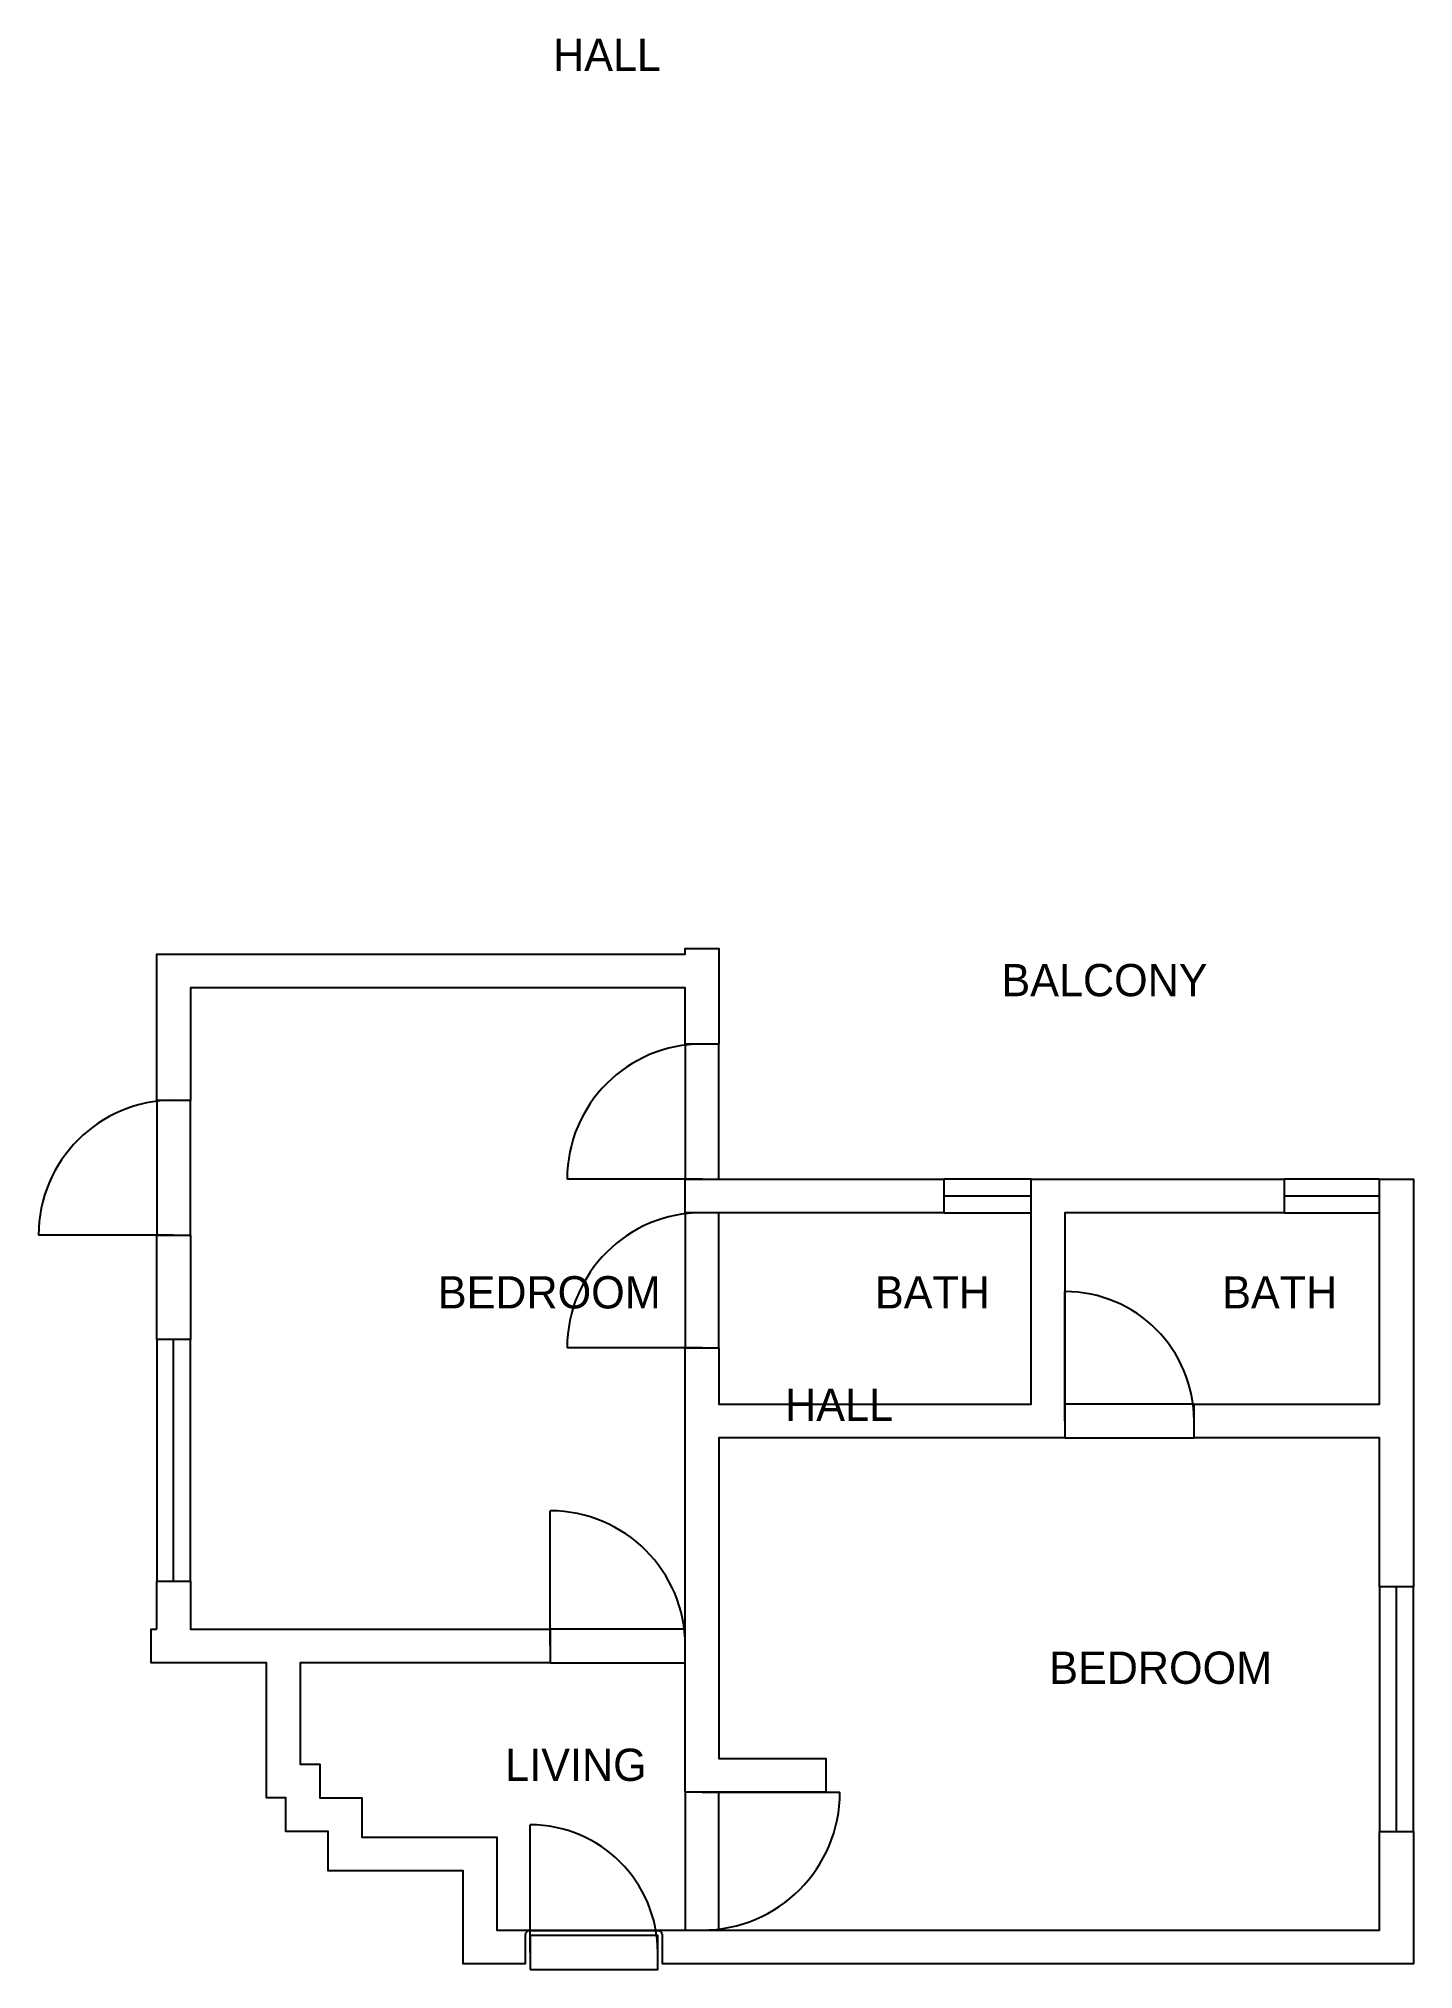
# Model space of a CAD drawing. Header units: millimetres. Extents: x 3874 to 13253, y -230 to 12936.
import ezdxf

# ---------------------------------------------------------------- set-up
doc = ezdxf.new("R2010")
doc.units = ezdxf.units.MM
for name, color, linetype in [('A-ANNO-TEXT', 7, 'Continuous'), ('A-DOOR', 7, 'Continuous'), ('A-GLAZ', 7, 'Continuous'), ('A-WALL', 7, 'Continuous')]:
    doc.layers.add(name, color=color, linetype=linetype)

msp = doc.modelspace()

# ---------------------------------------------------------------- linework, layer by layer
at = {"layer": 'A-DOOR'}
for p, q in [((8401, 5159), (7480, 5159)), ((4795, 4776), (3874, 4776)), ((10875, 3510), (10875, 4392)), ((8401, 4009), (7480, 4009)), ((7365, 1976), (7365, 2896)), ((8401, 978), (9341, 978)), ((7227, -115), (7227, 756))]:
    msp.add_line(p, q, dxfattribs=at)
for points in [[(8516, 5159), (8516, 6080), (8286, 6080), (8286, 5159)], [(4910, 4776), (4910, 5696), (4680, 5696), (4680, 4776)], [(8516, 4009), (8516, 4929), (8286, 4929), (8286, 4009)], [(10875, 3395), (11757, 3395), (11757, 3625), (10875, 3625)], [(7365, 1860), (8286, 1860), (8286, 2091), (7365, 2091)], [(8286, 978), (8286, 38), (8516, 38), (8516, 978)], [(7227, -230), (8098, -230), (8098, 0), (7227, 0)]]:
    msp.add_lwpolyline(points, close=True, dxfattribs=at)
for centre, radius, start, end in [((8401, 5159), 921, 90, 180), ((4795, 4776), 921, 90, 180), ((8401, 4009), 921, 90, 180), ((10875, 3510), 882, 0, 90), ((7365, 1976), 921, 0, 90), ((8401, 978), 940, -90, 0), ((7227, -115), 871, 0, 90)]:
    msp.add_arc(centre, radius, start, end, dxfattribs=at)
at = {"layer": 'A-GLAZ'}
for p, q in [((10050, 5044), (10645, 5044)), ((12371, 5044), (13023, 5044)), ((4795, 2417), (4795, 4066)), ((13138, 710), (13138, 2378))]:
    msp.add_line(p, q, dxfattribs=at)
for points in [[(10050, 4929), (10645, 4929), (10645, 5159), (10050, 5159)], [(12371, 4929), (13023, 4929), (13023, 5159), (12371, 5159)], [(4910, 2417), (4910, 4066), (4680, 4066), (4680, 2417)], [(13253, 710), (13253, 2378), (13023, 2378), (13023, 710)]]:
    msp.add_lwpolyline(points, close=True, dxfattribs=at)
at = {"layer": 'A-WALL'}
for points in [[(8516, 6080), (8286, 6080), (8286, 6464), (4910, 6464), (4910, 5696), (4680, 5696), (4680, 6694), (8286, 6694), (8286, 6732), (8516, 6732)], [(9245, 978), (8286, 978), (8286, 4009), (8516, 4009), (8516, 3625), (10645, 3625), (10645, 5159), (12371, 5159), (12371, 4929), (10875, 4929), (10875, 3395), (8516, 3395), (8516, 1208), (9245, 1208)], [(8286, 5159), (10050, 5159), (10050, 4929), (8286, 4929)], [(13253, 2378), (13023, 2378), (13023, 3395), (11757, 3395), (11757, 3625), (13023, 3625), (13023, 5159), (13253, 5159)], [(4680, 4776), (4910, 4776), (4910, 4066), (4680, 4066)], [(4680, 2091), (4680, 2417), (4910, 2417), (4910, 2091), (7365, 2091), (7365, 1860), (5658, 1860), (5658, 1170), (5792, 1170), (5792, 940), (6080, 940), (6080, 671), (7001, 671), (7001, 38), (13023, 38), (13023, 710), (13253, 710), (13253, -192), (8131, -192), (8131, 0), (8131, 3), (8131, 7), (8130, 10), (8129, 13), (8127, 16), (8126, 19), (8124, 21), (8121, 24), (8119, 26), (8116, 28), (8114, 30), (8111, 31), (8107, 32), (8104, 33), (8101, 33), (8098, 33), (7227, 33), (7224, 33), (7220, 33), (7217, 32), (7214, 31), (7211, 30), (7208, 28), (7206, 26), (7203, 24), (7201, 21), (7199, 19), (7197, 16), (7196, 13), (7195, 10), (7194, 7), (7194, 3), (7193, 0), (7193, -192), (6770, -192), (6770, 38), (6770, 441), (5850, 441), (5850, 710), (5562, 710), (5562, 940), (5428, 940), (5428, 1860), (4642, 1860), (4642, 2091)]]:
    msp.add_lwpolyline(points, close=True, dxfattribs=at)

# ---------------------------------------------------------------- texts
at = {"layer": 'A-ANNO-TEXT'}
for s, p in [('HALL', (7384, 12716)), ('BALCONY', (10443, 6406)), ('BEDROOM', (6598, 4277)), ('BATH', (9580, 4277)), ('BATH', (11949, 4277)), ('HALL', (8967, 3510)), ('BEDROOM', (10769, 1717)), ('LIVING', (7058, 1055))]:
    msp.add_text(s, height=220, dxfattribs=at).set_placement(p)

doc.saveas('drawing.dxf')
